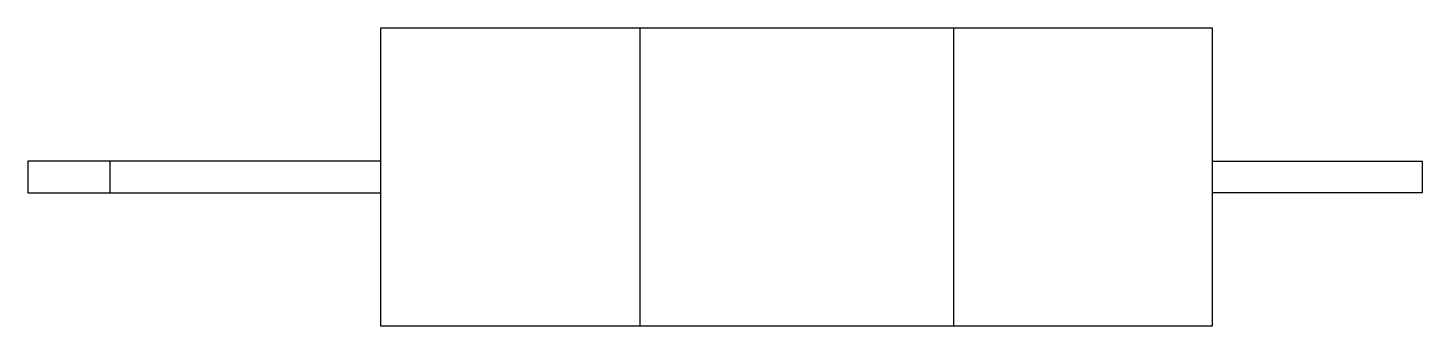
# Model space of a CAD drawing. Header units: millimetres. Extents: x -98 to 80, y -19 to 19.
import ezdxf

# ---------------------------------------------------------------- set-up
doc = ezdxf.new("R2010")
doc.units = ezdxf.units.MM
doc.layers.add('KwikScaf Matrix', color=7, linetype='Continuous')

# ---------------------------------------------------------------- blocks, each defined once
blk = doc.blocks.new('109400yz')
at = {"layer": 'KwikScaf Matrix', "color": 0}
for p, q in [((-53, 19), (53, 19)), ((-53, -19), (-53, 19)), ((-20, 19), (-20, -19)), ((20, 19), (20, -19)), ((53, 19), (53, -19)), ((-53, 2), (-98, 2)), ((-98, 2), (-98, -2)), ((-87.53, -2), (-87.53, 2)), ((53, 2), (79.76, 2)), ((79.76, 2), (79.76, -2)), ((-98, -2), (-53, -2)), ((79.76, -2), (53, -2)), ((53, -19), (-53, -19))]:
    blk.add_line(p, q, dxfattribs=at)

msp = doc.modelspace()

# ---------------------------------------------------------------- block references
msp.add_blockref('109400yz', (0, 0))

doc.saveas('drawing.dxf')
